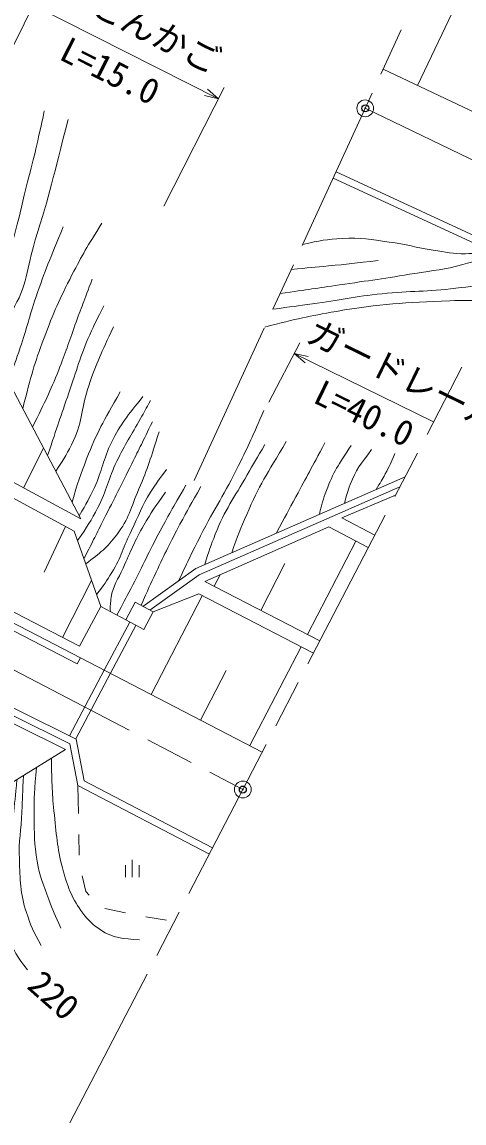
# Model space of a CAD drawing. Units: millimetres, scale not verified. Extents: x 40000 to 680000, y 20000 to 380000.
# Drawn here: x 451204 to 482858, y 237995 to 316763 of the extents above; entities that cross this region are included whole.
import ezdxf
from ezdxf.enums import TextEntityAlignment as Align

# ---------------------------------------------------------------- set-up
doc = ezdxf.new("R2010")
doc.units = ezdxf.units.MM
doc.header["$LTSCALE"] = 1000
doc.header["$PDMODE"] = 32
doc.header["$PDSIZE"] = 500
doc.linetypes.add('CHAIN', pattern=[18.5, 12, -1.5, 3.5, -1.5])
for name, color, linetype, lineweight in [('M-BGD', 7, 'Continuous', 13), ('M-BGD-OTRS1', 7, 'Continuous', 13), ('M-BMK', 2, 'CHAIN', 13), ('M-BMK-SRVR', 3, 'Continuous', 13), ('M-STR-HTXT', 7, 'Continuous', 13)]:
    doc.layers.add(name, color=color, linetype=linetype, lineweight=lineweight)
doc.layers.add('M-OTRS', color=6, linetype='Continuous')
doc.styles.add('ＭＳ ゴシック', font='')
doc.styles.get('ＭＳ ゴシック').set_extended_font_data('MS Gothic')

msp = doc.modelspace()

# ---------------------------------------------------------------- linework, layer by layer
at = {"layer": 'M-BGD'}
for p, q in [((479539, 312219), (482772, 319049)), ((477071, 313387), (504430, 300439)), ((473274, 305135), (473275, 305134)), ((449931, 291645), (455418, 281222)), ((452754, 286283), (451303, 283446)), ((474101, 281282), (477950, 282906)), ((474101, 281282), (476465, 280046)), ((454323, 280677), (452798, 277404)), ((464308, 276738), (473174, 280639)), ((473174, 280639), (476005, 279158)), ((454942, 280342), (456847, 274947)), ((471653, 272947), (475102, 279630)), ((468311, 274672), (470036, 278013)), ((456191, 276806), (454107, 272734)), ((464308, 276738), (472542, 272488)), ((464970, 276396), (465392, 277215)), ((460458, 268656), (464113, 275713)), ((460601, 274554), (463857, 275845)), ((463857, 275845), (472081, 271601)), ((455318, 272107), (456847, 274947)), ((456847, 274947), (458630, 273986)), ((459310, 275250), (458630, 273986)), ((460601, 274554), (459310, 275250)), ((459921, 273291), (460601, 274554)), ((457095, 270398), (458915, 273833)), ((457539, 270168), (459355, 273596)), ((458630, 273986), (459921, 273291)), ((467525, 264996), (471185, 272063)), ((455387, 271283), (455157, 270839)), ((455387, 271283), (468413, 264536)), ((463991, 266826), (465822, 270360)), ((447883, 260739), (454314, 264725)), ((455209, 262145), (455246, 260145)), ((455273, 258646), (455301, 257146)), ((459104, 255573), (459104, 256823)), ((458604, 255573), (458604, 256448)), ((459604, 255573), (459604, 256448)), ((455503, 255669), (455774, 254559)), ((455774, 254559), (456024, 254303)), ((457138, 253349), (458606, 253042)), ((460077, 252751), (461556, 252502))]:
    msp.add_line(p, q, dxfattribs=at)
for points in [[(473693, 306043), (487484, 299683), (496080, 297091), (507426, 291708), (510945, 289905), (511963, 289226), (513255, 288128), (514515, 286948), (516050, 285268), (517262, 283814), (518542, 282082), (519705, 280289), (521137, 277333), (535690, 241989), (534623, 239908)], [(473484, 305589), (487306, 299215), (495900, 296623), (507205, 291260), (510692, 289473), (511661, 288826), (512922, 287754), (514159, 286597), (515673, 284939), (516868, 283506), (518131, 281797), (519268, 280043), (520681, 277128), (535140, 242012), (534231, 240240)], [(414188, 299396), (429226, 294521), (437626, 290837), (455418, 281222)], [(415311, 297981), (428870, 293585), (437187, 289938), (454942, 280342)], [(406642, 291652), (408843, 291293), (411506, 290679), (414443, 290030), (417396, 289118), (420392, 288134), (429053, 284923), (455387, 271283)], [(409442, 291873), (411660, 291362), (414622, 290708), (417609, 289785), (420623, 288795), (429337, 285564), (455318, 272107)], [(406585, 291154), (408746, 290802), (411395, 290192), (414315, 289546), (417244, 288642), (420227, 287662), (428850, 284465), (455157, 270839)], [(351215, 288585), (402172, 283112), (404680, 285157), (405870, 285092), (408728, 284725), (411224, 284244), (413485, 283731), (415479, 283199), (417710, 282580), (419585, 281908), (421195, 281307), (423241, 280464), (425666, 279395), (428086, 278263), (430342, 277162), (454629, 265127), (455209, 262145), (464622, 257234)], [(351345, 289074), (402018, 283631), (404514, 285667), (405915, 285590), (408807, 285218), (411327, 284734), (413605, 284217), (415611, 283681), (417862, 283057), (419757, 282378), (421378, 281772), (423437, 280924), (425873, 279850), (428301, 278714), (430563, 277611), (455073, 265465), (455654, 262477), (464853, 257678)], [(404846, 284647), (405824, 284594), (408649, 284231), (411122, 283755), (413365, 283246), (415348, 282716), (417559, 282103), (419413, 281439), (421012, 280841), (423045, 280004), (425459, 278939), (427870, 277811), (430122, 276714), (454314, 264725)], [(459862, 274953), (463643, 277655), (478633, 284221)], [(460352, 274689), (463891, 277218), (478266, 283515)]]:
    msp.add_lwpolyline(points, dxfattribs=at)
for points, knots in [([(448046, 295847), (448825, 297080), (449031, 297521), (449568, 298642), (450748, 301104), (450911, 302688), (451603, 305329), (452121, 307305), (452279, 307975), (452803, 310418)], [0, 0, 0, 0, 1, 1, 1, 2, 2, 2, 3, 3, 3, 3]), ([(449057, 294320), (449758, 295030), (449975, 295359), (450464, 296097), (451619, 297837), (451530, 299176), (452154, 301168), (453198, 304495), (453450, 305636), (454499, 309782)], [0, 0, 0, 0, 1, 1, 1, 2, 2, 2, 3, 3, 3, 3]), ([(450223, 291091), (450649, 292227), (450757, 292534), (451076, 293466), (451551, 294854), (451720, 295663), (452191, 297052), (452872, 299063), (453168, 299723), (454162, 302117)], [0, 0, 0, 0, 1, 1, 1, 2, 2, 2, 3, 3, 3, 3]), ([(451258, 289124), (451879, 291512), (452059, 292234), (452780, 294157), (453457, 295960), (453895, 296953), (454780, 298664), (455548, 300150), (455853, 300658), (456924, 302371)], [0, 0, 0, 0, 1, 1, 1, 2, 2, 2, 3, 3, 3, 3]), ([(471302, 300844), (472578, 301134), (473022, 301218), (474144, 301277), (475452, 301345), (476189, 301194), (477487, 301022), (478733, 300858), (479408, 300627), (480650, 300441), (481554, 300305), (482063, 300151), (482976, 300186), (483656, 300213), (483930, 300251), (484704, 300414)], [0, 0, 0, 0, 1, 1, 1, 2, 2, 2, 3, 3, 3, 4, 4, 4, 5, 5, 5, 5]), ([(469692, 297345), (471756, 297635), (472279, 297710), (473936, 297953), (476048, 298264), (477234, 298425), (479339, 298777), (480687, 299003), (481464, 299040), (482780, 299407), (483722, 299670), (484064, 299784), (485152, 300208)], [0, 0, 0, 0, 1, 1, 1, 2, 2, 2, 3, 3, 3, 4, 4, 4, 4]), ([(470485, 299069), (471783, 299178), (472116, 299209), (473161, 299310), (474553, 299446), (474997, 299500), (476722, 299698)], [0, 0, 0, 0, 1, 1, 1, 2, 2, 2, 2]), ([(469172, 296214), (470546, 296395), (470894, 296444), (471997, 296597), (473949, 296867), (475029, 297120), (476989, 297323), (479047, 297537), (480218, 297460), (482271, 297711), (484344, 297965), (485063, 298113), (487539, 298622)], [0, 0, 0, 0, 1, 1, 1, 2, 2, 2, 3, 3, 3, 4, 4, 4, 4]), ([(451962, 287786), (452902, 289702), (453183, 290239), (453835, 291867), (454328, 293101), (454538, 293818), (454998, 295066), (455474, 296360), (455628, 296767), (456233, 298373)], [0, 0, 0, 0, 1, 1, 1, 2, 2, 2, 3, 3, 3, 3]), ([(453038, 285743), (453764, 287923), (453950, 288484), (454561, 290231), (455130, 291855), (455343, 292808), (456052, 294375), (456423, 295196), (456556, 295489), (457069, 296447)], [0, 0, 0, 0, 1, 1, 1, 2, 2, 2, 3, 3, 3, 3]), ([(468583, 294933), (470969, 295559), (471695, 295707), (473718, 296063), (476854, 296616), (478654, 296676), (481835, 296815), (483812, 296901), (484925, 296804), (486900, 296669), (489382, 296500), (490723, 295486), (493200, 295724), (494194, 295820), (494626, 295853), (495719, 296155)], [0, 0, 0, 0, 1, 1, 1, 2, 2, 2, 3, 3, 3, 4, 4, 4, 5, 5, 5, 5]), ([(453621, 284635), (454272, 285570), (454467, 285925), (454889, 286815), (455570, 288253), (455465, 289234), (455979, 290740), (456557, 292432), (456845, 293017), (457760, 294956)], [0, 0, 0, 0, 1, 1, 1, 2, 2, 2, 3, 3, 3, 3]), ([(454788, 282418), (455210, 283881), (455369, 284320), (455829, 285506), (456586, 287460), (457009, 288114), (458228, 290304)], [0, 0, 0, 0, 1, 1, 1, 2, 2, 2, 2]), ([(455304, 281439), (455852, 282365), (456003, 282654), (456390, 283464), (456969, 284673), (457005, 285476), (457607, 286673), (458308, 288066), (458728, 288554), (459861, 289969)], [0, 0, 0, 0, 1, 1, 1, 2, 2, 2, 3, 3, 3, 3]), ([(455181, 279668), (455913, 280721), (456131, 281066), (456638, 282021), (457295, 283258), (457380, 284082), (457995, 285341), (458594, 286566), (459021, 287205), (459691, 288394), (459974, 288896), (460063, 289055), (460418, 289678)], [0, 0, 0, 0, 1, 1, 1, 2, 2, 2, 3, 3, 3, 4, 4, 4, 4]), ([(462413, 276776), (463155, 278343), (463361, 278756), (463996, 280011), (465003, 281998), (465727, 283028), (466710, 285027), (467461, 286553), (467701, 287073), (468534, 288980)], [0, 0, 0, 0, 1, 1, 1, 2, 2, 2, 3, 3, 3, 3]), ([(455642, 278361), (456340, 279743), (456515, 280089), (457074, 281197), (457852, 282739), (458294, 283600), (459061, 285147), (459643, 286319), (459825, 286689), (460539, 288152)], [0, 0, 0, 0, 1, 1, 1, 2, 2, 2, 3, 3, 3, 3]), ([(455769, 278000), (456843, 278793), (457265, 279142), (457995, 280083), (458865, 281203), (459014, 282049), (459570, 283354), (460236, 284915), (460405, 285495), (461024, 287449)], [0, 0, 0, 0, 1, 1, 1, 2, 2, 2, 3, 3, 3, 3]), ([(466226, 278787), (466678, 280092), (466843, 280472), (467298, 281529), (468217, 283664), (468706, 284361), (470133, 286763)], [0, 0, 0, 0, 1, 1, 1, 2, 2, 2, 2]), ([(464302, 277944), (464593, 278966), (464718, 279278), (465044, 280111), (465732, 281868), (466400, 282725), (467334, 284364), (467823, 285220), (467981, 285499), (468606, 286544)], [0, 0, 0, 0, 1, 1, 1, 2, 2, 2, 3, 3, 3, 3]), ([(469398, 280176), (470094, 281453), (470268, 281775), (470824, 282801), (471637, 284303), (471889, 284776), (472895, 286653)], [0, 0, 0, 0, 1, 1, 1, 2, 2, 2, 2]), ([(472503, 281536), (472678, 282327), (472771, 282585), (473004, 283237), (473491, 284595), (473872, 285054), (474785, 286472)], [0, 0, 0, 0, 1, 1, 1, 2, 2, 2, 2]), ([(474309, 282327), (474441, 282948), (474520, 283159), (474713, 283673), (475116, 284747), (475460, 285108), (476239, 286181)], [0, 0, 0, 0, 1, 1, 1, 2, 2, 2, 2]), ([(476556, 283312), (476886, 283836), (476978, 283988), (477221, 284436), (477520, 284989), (477604, 285192), (477911, 285890)], [0, 0, 0, 0, 1, 1, 1, 2, 2, 2, 2]), ([(456546, 275798), (457090, 276499), (457244, 276737), (457638, 277375), (458321, 278482), (458477, 279224), (459043, 280396), (459563, 281470), (459776, 282118), (460416, 283126), (460831, 283779), (460994, 284016), (461563, 284741)], [0, 0, 0, 0, 1, 1, 1, 2, 2, 2, 3, 3, 3, 4, 4, 4, 4]), ([(457990, 274331), (458483, 275238), (458606, 275475), (458995, 276212), (459789, 277720), (460162, 278602), (460965, 280105), (461707, 281491), (461963, 281940), (462932, 283616)], [0, 0, 0, 0, 1, 1, 1, 2, 2, 2, 3, 3, 3, 3]), ([(457531, 274578), (457511, 275023), (457535, 275193), (457589, 275582), (457713, 276465), (458080, 276884), (458445, 277698), (458991, 278913), (459262, 279615), (459932, 280767), (460485, 281720), (460711, 282052), (461482, 283126)], [0, 0, 0, 0, 1, 1, 1, 2, 2, 2, 3, 3, 3, 4, 4, 4, 4]), ([(459733, 275022), (460238, 276177), (460377, 276481), (460810, 277406), (461445, 278761), (461814, 279515), (462518, 280835), (463085, 281897), (463280, 282244), (464021, 283525)], [0, 0, 0, 0, 1, 1, 1, 2, 2, 2, 3, 3, 3, 3]), ([(453309, 264102), (453344, 262179), (453355, 261614), (453522, 260030), (453692, 258428), (453736, 257508), (454177, 255959), (454524, 254737), (454800, 254035), (455558, 253015), (455965, 252467), (456264, 252198), (456830, 251816), (457766, 251183), (458412, 251210), (459629, 251089)], [0, 0, 0, 0, 1, 1, 1, 2, 2, 2, 3, 3, 3, 4, 4, 4, 5, 5, 5, 5]), ([(452238, 263438), (452097, 261805), (452051, 261318), (452068, 259957), (452085, 258691), (452071, 257970), (452286, 256722), (452476, 255625), (452733, 255040), (453122, 253996), (453430, 253174), (453551, 252890), (453995, 251925)], [0, 0, 0, 0, 1, 1, 1, 2, 2, 2, 3, 3, 3, 4, 4, 4, 4]), ([(450843, 262574), (450718, 261284), (450684, 260957), (450578, 259921), (450366, 257847), (450017, 256699), (449997, 254614), (449984, 253348), (449817, 252582), (450215, 251379), (450558, 250341), (450864, 249896), (451596, 248944)], [0, 0, 0, 0, 1, 1, 1, 2, 2, 2, 3, 3, 3, 4, 4, 4, 4]), ([(451305, 262860), (451257, 261591), (451243, 261268), (451196, 260248), (451135, 258927), (450958, 258189), (451014, 256868), (451079, 255365), (451052, 254480), (451523, 253051), (451840, 252092), (452011, 251699), (452577, 250689)], [0, 0, 0, 0, 1, 1, 1, 2, 2, 2, 3, 3, 3, 4, 4, 4, 4])]:
    msp.add_open_spline(points, degree=3, knots=knots, dxfattribs=at)
at = {"layer": 'M-BGD-OTRS1'}
for p, q in [((454604, 265698), (457095, 270398)), ((455052, 265476), (457539, 270168))]:
    msp.add_line(p, q, dxfattribs=at)
at = {"layer": 'M-BMK'}
for p, q in [((463535, 283957), (489431, 340258)), ((475784, 310589), (503989, 297040)), ((446111, 221578), (482704, 292062)), ((431847, 280197), (467019, 261851))]:
    msp.add_line(p, q, dxfattribs=at)
at = {"layer": 'M-BMK-SRVR'}
for centre in [(475784, 310589), (467019, 261851)]:
    msp.add_circle(centre, 600, dxfattribs=at)
at = {"layer": 'M-OTRS'}
for p in [(475784, 310589), (467019, 261851)]:
    msp.add_point(p, dxfattribs=at)
at = {"layer": 'M-STR-HTXT'}
for p, q in [((449529, 312961), (452452, 318855)), ((465276, 311276), (452009, 317962)), ((461360, 303583), (465690, 312088)), ((465276, 311276), (464496, 311949)), ((465276, 311276), (464271, 311503)), ((468879, 289575), (471093, 293813)), ((470687, 293036), (480678, 288160)), ((470687, 293036), (471476, 292373)), ((470687, 293036), (471695, 292822))]:
    msp.add_line(p, q, dxfattribs=at)

# ---------------------------------------------------------------- texts
at = {"layer": 'M-BGD', "style": 'ＭＳ ゴシック'}
msp.add_text('220', height=1833, rotation=318.434, dxfattribs=at).set_placement((453481, 247136), align=Align.MIDDLE_CENTER)
at = {"layer": 'M-STR-HTXT', "style": 'ＭＳ ゴシック'}
for s, rotation, p in [('ふとんかご', 333.253, (458965, 315308)), ('L=15.0', 333.253, (456862, 311962)), ('ガードレール', 333.987, (477937, 290175)), ('L=40.0', 333.987, (475071, 287455))]:
    msp.add_text(s, height=1833, rotation=rotation, dxfattribs=at).set_placement(p, align=Align.BOTTOM_CENTER)

doc.saveas('drawing.dxf')
